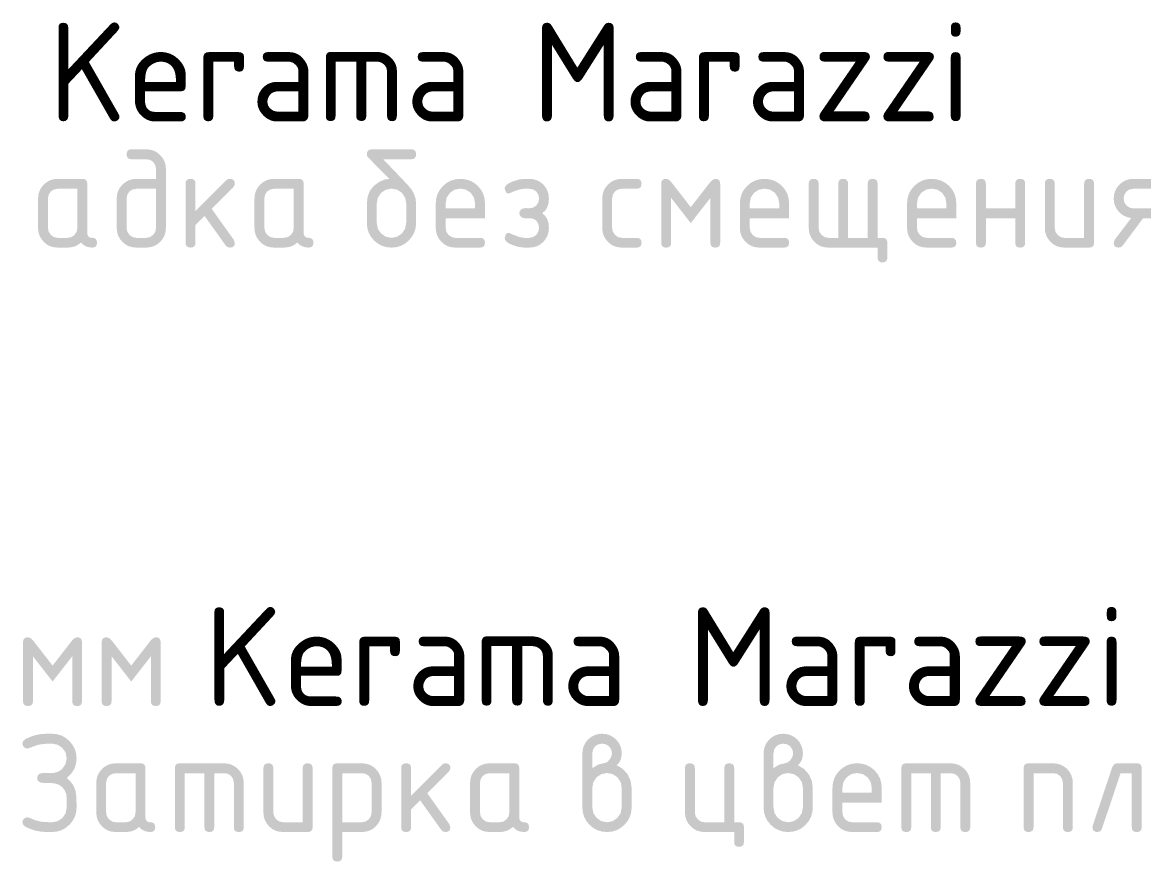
# Model space of a CAD drawing. Header units: millimetres. Extents: x 0 to 1189, y 0 to 841.
# Drawn here: x 1073.07 to 1107.6, y 367.34 to 393.18 of the extents above; entities that cross this region are included whole.
import ezdxf

# ---------------------------------------------------------------- set-up
doc = ezdxf.new("R2010")
doc.units = ezdxf.units.MM

msp = doc.modelspace()

# ---------------------------------------------------------------- hatches: boundary and pattern name
h = msp.add_hatch(color=7)
h.paths.add_polyline_path([(1077.48618, 388.666313), (1077.48618, 386.850059), (1077.475026, 386.727896), (1077.4416, 386.615241), (1077.385953, 386.512095), (1077.308137, 386.418457), (1077.21456, 386.34133), (1077.111836, 386.287199), (1077.000327, 386.255289), (1076.880394, 386.244824), (1076.576123, 386.244824), (1076.45371, 386.255289), (1076.341374, 386.287199), (1076.239477, 386.34133), (1076.14838, 386.418457), (1076.070564, 386.512095), (1076.014917, 386.615241), (1075.981491, 386.727896), (1075.970338, 386.850059), (1075.970338, 387.756257), (1075.981491, 387.87842), (1076.014917, 387.991074), (1076.070564, 388.09422), (1076.14838, 388.187858), (1076.241338, 388.263125), (1076.343028, 388.317463), (1076.454331, 388.350406), (1076.576123, 388.361491), (1077.181358, 388.361491), (1077.181358, 388.666313), (1077.159585, 388.78386), (1077.096471, 388.882389), (1076.998147, 388.945021), (1076.880394, 388.966725), (1076.423437, 388.966725), (1076.359108, 388.976242), (1076.312711, 389.004828), (1076.284608, 389.052534), (1076.27516, 389.119412), (1076.284608, 389.185971), (1076.312711, 389.233514), (1076.359108, 389.262039), (1076.423437, 389.271547), (1076.880394, 389.271547), (1077.002807, 389.26048), (1077.115143, 389.227243), (1077.21704, 389.171786), (1077.308137, 389.094056), (1077.385953, 389.002649), (1077.4416, 388.900648), (1077.475026, 388.788416)])
h.paths.add_polyline_path([(1077.181358, 386.850059), (1077.181358, 388.056669), (1076.576123, 388.056669), (1076.45837, 388.034896), (1076.360047, 387.971782), (1076.296933, 387.873528), (1076.27516, 387.756257), (1076.27516, 386.850059), (1076.297484, 386.734441), (1076.364457, 386.634534), (1076.462228, 386.567561), (1076.576123, 386.545237), (1076.880394, 386.545237), (1076.995943, 386.567561), (1077.092061, 386.634534), (1077.159033, 386.732788)])
h = msp.add_hatch(color=7)
h.paths.add_polyline_path([(1085.192244, 387.60357), (1085.192244, 386.998336), (1085.177964, 386.848379), (1085.135469, 386.70943), (1085.065275, 386.581539), (1084.967899, 386.464759), (1084.852979, 386.368073), (1084.724882, 386.299395), (1084.584899, 386.258415), (1084.434323, 386.244824), (1084.281826, 386.258415), (1084.141627, 386.299395), (1084.013418, 386.368073), (1083.896888, 386.464759), (1083.799883, 386.581539), (1083.731041, 386.70943), (1083.690001, 386.848379), (1083.676402, 386.998336), (1083.676402, 387.60798), (1083.701008, 387.818957), (1083.774863, 388.000996), (1083.898016, 388.153683), (1084.070521, 388.276604), (1084.225481, 388.341372), (1084.370933, 388.361491), (1083.706167, 389.030115), (1083.68343, 389.065255), (1083.676402, 389.119412), (1083.685919, 389.185971), (1083.714504, 389.233514), (1083.76221, 389.262039), (1083.829088, 389.271547), (1085.043967, 389.271547), (1085.108295, 389.262039), (1085.154692, 389.233514), (1085.182796, 389.185971), (1085.192244, 389.119412), (1085.182796, 389.052534), (1085.154692, 389.004828), (1085.108295, 388.976242), (1085.043967, 388.966725), (1084.180213, 388.966725), (1084.942543, 388.166912), (1085.05109, 388.034241), (1085.129199, 387.896403), (1085.176405, 387.752984)])
h.paths.add_polyline_path([(1084.887422, 387.002745), (1084.887422, 387.60798), (1084.855107, 387.781544), (1084.756232, 387.929889), (1084.609334, 388.028764), (1084.434323, 388.061079), (1084.259312, 388.028764), (1084.112413, 387.929889), (1084.013539, 387.781544), (1083.981224, 387.60798), (1083.981224, 387.002745), (1084.013539, 386.825874), (1084.112413, 386.680836), (1084.259312, 386.579757), (1084.434323, 386.545237), (1084.609334, 386.579757), (1084.756232, 386.680836), (1084.855107, 386.827321)])
h = msp.add_hatch(color=7)
h.paths.add_polyline_path([(1074.758829, 388.056669), (1074.153594, 388.056669), (1074.035841, 388.034896), (1073.937518, 387.971782), (1073.874404, 387.873528), (1073.852631, 387.756257), (1073.852631, 386.850059), (1073.874955, 386.734441), (1073.941928, 386.634534), (1074.039699, 386.567561), (1074.153594, 386.545237), (1074.457865, 386.545237), (1074.573414, 386.567561), (1074.669532, 386.634534), (1074.736504, 386.732788), (1074.758829, 386.850059)])
h.paths.add_polyline_path([(1075.364063, 386.393101), (1075.354615, 386.326912), (1075.326511, 386.280722), (1075.280115, 386.253652), (1075.215786, 386.244824), (1075.113389, 386.254402), (1075.021689, 386.283409), (1074.940222, 386.332261), (1074.86852, 386.401369), (1074.778853, 386.332261), (1074.680763, 386.283409), (1074.573887, 386.254402), (1074.457865, 386.244824), (1074.153594, 386.244824), (1074.031181, 386.255289), (1073.918845, 386.287199), (1073.816948, 386.34133), (1073.725851, 386.418457), (1073.648035, 386.511475), (1073.592388, 386.613587), (1073.558962, 386.726035), (1073.547809, 386.850059), (1073.547809, 387.756257), (1073.558962, 387.87842), (1073.592388, 387.991074), (1073.648035, 388.09422), (1073.725851, 388.187858), (1073.816948, 388.263125), (1073.918845, 388.317463), (1074.031181, 388.350406), (1074.153594, 388.361491), (1074.910964, 388.361491), (1074.977842, 388.352043), (1075.025548, 388.323939), (1075.054134, 388.277543), (1075.063651, 388.213214), (1075.063651, 386.697923), (1075.073159, 386.631045), (1075.101685, 386.583339), (1075.149227, 386.554754), (1075.215786, 386.545237), (1075.280115, 386.535728), (1075.326511, 386.507203), (1075.354615, 386.45966)])
h = msp.add_hatch(color=7)
h.dxf.hatch_style = 2
h.paths.add_polyline_path([(1078.396981, 387.366547), (1079.349481, 388.319047), (1079.39599, 388.351431), (1079.455315, 388.361491), (1079.522192, 388.352043), (1079.569898, 388.323939), (1079.598484, 388.277543), (1079.608001, 388.213214), (1079.595737, 388.155543), (1079.561148, 388.107381), (1078.896382, 387.438757), (1079.578236, 386.481847), (1079.608001, 386.393101), (1079.598484, 386.326912), (1079.569898, 386.280722), (1079.522192, 386.253652), (1079.455315, 386.244824), (1079.382416, 386.260603), (1079.328535, 386.308214), (1078.676447, 387.22268), (1078.396981, 386.939356), (1078.396981, 386.393101), (1078.387473, 386.326912), (1078.358947, 386.280722), (1078.311405, 386.253652), (1078.244846, 386.244824), (1078.177968, 386.253652), (1078.130262, 386.280722), (1078.101676, 386.326912), (1078.092159, 386.393101), (1078.092159, 388.213214), (1078.101676, 388.277543), (1078.130262, 388.323939), (1078.177968, 388.352043), (1078.244846, 388.361491), (1078.311405, 388.352043), (1078.358947, 388.323939), (1078.387473, 388.277543), (1078.396981, 388.213214)])
h = msp.add_hatch(color=7)
h.paths.add_polyline_path([(1081.425001, 388.056669), (1080.819766, 388.056669), (1080.702013, 388.034896), (1080.60369, 387.971782), (1080.540576, 387.873528), (1080.518803, 387.756257), (1080.518803, 386.850059), (1080.541127, 386.734441), (1080.6081, 386.634534), (1080.705871, 386.567561), (1080.819766, 386.545237), (1081.124037, 386.545237), (1081.239586, 386.567561), (1081.335704, 386.634534), (1081.402676, 386.732788), (1081.425001, 386.850059)])
h.paths.add_polyline_path([(1082.030235, 386.393101), (1082.020787, 386.326912), (1081.992683, 386.280722), (1081.946287, 386.253652), (1081.881958, 386.244824), (1081.779561, 386.254402), (1081.687861, 386.283409), (1081.606393, 386.332261), (1081.534692, 386.401369), (1081.445025, 386.332261), (1081.346935, 386.283409), (1081.240059, 386.254402), (1081.124037, 386.244824), (1080.819766, 386.244824), (1080.697353, 386.255289), (1080.585017, 386.287199), (1080.48312, 386.34133), (1080.392023, 386.418457), (1080.314207, 386.511475), (1080.25856, 386.613587), (1080.225134, 386.726035), (1080.213981, 386.850059), (1080.213981, 387.756257), (1080.225134, 387.87842), (1080.25856, 387.991074), (1080.314207, 388.09422), (1080.392023, 388.187858), (1080.48312, 388.263125), (1080.585017, 388.317463), (1080.697353, 388.350406), (1080.819766, 388.361491), (1081.577136, 388.361491), (1081.644014, 388.352043), (1081.69172, 388.323939), (1081.720306, 388.277543), (1081.729823, 388.213214), (1081.729823, 386.697923), (1081.739331, 386.631045), (1081.767856, 386.583339), (1081.815399, 386.554754), (1081.881958, 386.545237), (1081.946287, 386.535728), (1081.992683, 386.507203), (1082.020787, 386.45966)])
h = msp.add_hatch(color=7)
h.paths.add_polyline_path([(1086.556144, 388.061079), (1086.381133, 388.028764), (1086.234234, 387.929889), (1086.13536, 387.782991), (1086.103045, 387.60798), (1086.103045, 387.455293), (1087.009243, 387.455293), (1087.009243, 387.60798), (1086.976928, 387.782991), (1086.878054, 387.929889), (1086.731155, 388.028764)])
h.paths.add_polyline_path([(1086.103045, 387.151022), (1086.103045, 386.850059), (1086.125369, 386.734441), (1086.192342, 386.634534), (1086.290114, 386.567561), (1086.404009, 386.545237), (1087.161379, 386.545237), (1087.228256, 386.535728), (1087.275962, 386.507203), (1087.304548, 386.45966), (1087.314065, 386.393101), (1087.304548, 386.326912), (1087.275962, 386.280722), (1087.228256, 386.253652), (1087.161379, 386.244824), (1086.404009, 386.244824), (1086.281596, 386.255289), (1086.16926, 386.287199), (1086.067363, 386.34133), (1085.976266, 386.418457), (1085.89845, 386.511475), (1085.842803, 386.613587), (1085.809377, 386.726035), (1085.798223, 386.850059), (1085.798223, 387.60357), (1085.811823, 387.756076), (1085.852862, 387.896334), (1085.921704, 388.024707), (1086.018709, 388.141556), (1086.13524, 388.238243), (1086.263449, 388.306921), (1086.403647, 388.3479), (1086.556144, 388.361491), (1086.708641, 388.34796), (1086.84884, 388.307403), (1086.977049, 388.239871), (1087.093579, 388.145415), (1087.190584, 388.028884), (1087.259426, 387.900675), (1087.300466, 387.760477), (1087.314065, 387.60798), (1087.314065, 387.151022)])
h = msp.add_hatch(color=7)
h.dxf.hatch_style = 2
h.paths.add_polyline_path([(1088.978378, 386.850059), (1088.95881, 386.976011), (1088.897901, 387.070545), (1088.821971, 387.12484), (1088.720409, 387.151022), (1088.52583, 387.151022), (1088.463198, 387.166112), (1088.419997, 387.197324), (1088.385408, 387.245487), (1088.373144, 387.303158), (1088.385408, 387.36448), (1088.419997, 387.413401), (1088.47939, 387.447507), (1088.567723, 387.459703), (1088.614576, 387.459703), (1088.665288, 387.455293), (1088.799164, 387.477617), (1088.897901, 387.54459), (1088.95881, 387.639261), (1088.978378, 387.756257), (1088.958328, 387.873528), (1088.894042, 387.971782), (1088.795512, 388.03655), (1088.677966, 388.056669), (1088.52583, 388.056669), (1088.385477, 388.037652), (1088.216598, 387.980601), (1088.135699, 387.947322), (1088.077899, 387.92355), (1088.043973, 387.909288), (1087.992805, 387.917556), (1087.95422, 387.959104), (1087.920045, 388.064937), (1087.935883, 388.123736), (1087.98309, 388.179383), (1088.061199, 388.231826), (1088.169745, 388.281014), (1088.360397, 388.341923), (1088.52583, 388.361491), (1088.677966, 388.361491), (1088.800129, 388.350406), (1088.912783, 388.317463), (1089.01593, 388.263125), (1089.109567, 388.187858), (1089.185066, 388.09422), (1089.239378, 387.991074), (1089.272193, 387.87842), (1089.2832, 387.756257), (1089.270427, 387.608643), (1089.231868, 387.483612), (1089.167161, 387.381628), (1089.075943, 387.303158), (1089.167161, 387.224687), (1089.231868, 387.122704), (1089.270427, 386.997672), (1089.2832, 386.850059), (1089.272193, 386.727896), (1089.239378, 386.615241), (1089.185066, 386.512095), (1089.109567, 386.418457), (1089.01593, 386.34133), (1088.912783, 386.287199), (1088.800129, 386.255289), (1088.677966, 386.244824), (1088.52583, 386.244824), (1088.356814, 386.263841), (1088.165887, 386.320892), (1088.057711, 386.370148), (1087.980954, 386.423074), (1087.935203, 386.48003), (1087.920045, 386.541378), (1087.95422, 386.647211), (1087.993287, 386.687106), (1088.038556, 386.701782), (1088.052259, 386.697028), (1088.086994, 386.682765), (1088.143123, 386.658994), (1088.221008, 386.625714), (1088.386028, 386.564805), (1088.52583, 386.545237), (1088.677966, 386.545237), (1088.795512, 386.567561), (1088.894042, 386.634534), (1088.956881, 386.732788)])
h = msp.add_hatch(color=7)
h.dxf.hatch_style = 2
h.paths.add_polyline_path([(1091.230611, 387.756257), (1091.230611, 386.850059), (1091.252935, 386.734441), (1091.319908, 386.634534), (1091.41768, 386.567561), (1091.531575, 386.545237), (1091.984122, 386.545237), (1092.051, 386.535728), (1092.098706, 386.507203), (1092.127292, 386.45966), (1092.136809, 386.393101), (1092.127292, 386.326912), (1092.098706, 386.280722), (1092.051, 386.253652), (1091.984122, 386.244824), (1091.531575, 386.244824), (1091.409162, 386.255289), (1091.296826, 386.287199), (1091.194929, 386.34133), (1091.103832, 386.418457), (1091.026015, 386.511475), (1090.970369, 386.613587), (1090.936943, 386.726035), (1090.925789, 386.850059), (1090.925789, 387.756257), (1090.936943, 387.87842), (1090.970369, 387.991074), (1091.026015, 388.09422), (1091.103832, 388.187858), (1091.194929, 388.263125), (1091.296826, 388.317463), (1091.409162, 388.350406), (1091.531575, 388.361491), (1091.984122, 388.361491), (1092.051, 388.351983), (1092.098706, 388.323457), (1092.127292, 388.275915), (1092.136809, 388.209356), (1092.127292, 388.142478), (1092.098706, 388.094772), (1092.051, 388.066186), (1091.984122, 388.056669), (1091.531575, 388.056669), (1091.413821, 388.034896), (1091.315498, 387.971782), (1091.252384, 387.873528)])
h = msp.add_hatch(color=7)
h.dxf.hatch_style = 2
h.paths.add_polyline_path([(1093.652724, 386.998336), (1093.04749, 387.777203), (1093.04749, 386.393101), (1093.037981, 386.326912), (1093.009456, 386.280722), (1092.961913, 386.253652), (1092.895354, 386.244824), (1092.828476, 386.253652), (1092.78077, 386.280722), (1092.752185, 386.326912), (1092.742668, 386.393101), (1092.742668, 388.213214), (1092.752185, 388.277543), (1092.78077, 388.323939), (1092.828476, 388.352043), (1092.895354, 388.361491), (1092.971422, 388.338684), (1093.04749, 388.268336), (1093.652724, 387.489468), (1094.25851, 388.268336), (1094.334577, 388.338684), (1094.410645, 388.361491), (1094.474974, 388.352043), (1094.52137, 388.323939), (1094.549474, 388.277543), (1094.558922, 388.213214), (1094.558922, 386.393101), (1094.549474, 386.326912), (1094.52137, 386.280722), (1094.474974, 386.253652), (1094.410645, 386.244824), (1094.344086, 386.253652), (1094.296543, 386.280722), (1094.268018, 386.326912), (1094.25851, 386.393101), (1094.25851, 387.777203)])
h = msp.add_hatch(color=7)
h.paths.add_polyline_path([(1095.923118, 388.061079), (1095.748107, 388.028764), (1095.601208, 387.929889), (1095.502334, 387.782991), (1095.470019, 387.60798), (1095.470019, 387.455293), (1096.376217, 387.455293), (1096.376217, 387.60798), (1096.343902, 387.782991), (1096.245027, 387.929889), (1096.098128, 388.028764)])
h.paths.add_polyline_path([(1095.470019, 387.151022), (1095.470019, 386.850059), (1095.492343, 386.734441), (1095.559316, 386.634534), (1095.657087, 386.567561), (1095.770982, 386.545237), (1096.528352, 386.545237), (1096.59523, 386.535728), (1096.642936, 386.507203), (1096.671522, 386.45966), (1096.681039, 386.393101), (1096.671522, 386.326912), (1096.642936, 386.280722), (1096.59523, 386.253652), (1096.528352, 386.244824), (1095.770982, 386.244824), (1095.648569, 386.255289), (1095.536233, 386.287199), (1095.434336, 386.34133), (1095.343239, 386.418457), (1095.265423, 386.511475), (1095.209776, 386.613587), (1095.17635, 386.726035), (1095.165197, 386.850059), (1095.165197, 387.60357), (1095.178796, 387.756076), (1095.219836, 387.896334), (1095.288677, 388.024707), (1095.385683, 388.141556), (1095.502213, 388.238243), (1095.630422, 388.306921), (1095.77062, 388.3479), (1095.923118, 388.361491), (1096.075615, 388.34796), (1096.215813, 388.307403), (1096.344022, 388.239871), (1096.460553, 388.145415), (1096.557558, 388.028884), (1096.626399, 387.900675), (1096.667439, 387.760477), (1096.681039, 387.60798), (1096.681039, 387.151022)])
h = msp.add_hatch(color=7)
h.dxf.hatch_style = 2
h.paths.add_polyline_path([(1099.408094, 386.244824), (1097.892804, 386.244824), (1097.770391, 386.255289), (1097.658055, 386.287199), (1097.556158, 386.34133), (1097.465061, 386.418457), (1097.387245, 386.512095), (1097.331598, 386.615241), (1097.298172, 386.727896), (1097.287018, 386.850059), (1097.287018, 388.213214), (1097.296535, 388.277543), (1097.325121, 388.323939), (1097.372827, 388.352043), (1097.439705, 388.361491), (1097.506264, 388.352043), (1097.553806, 388.323939), (1097.582332, 388.277543), (1097.59184, 388.213214), (1097.59184, 386.850059), (1097.614164, 386.734441), (1097.681137, 386.634534), (1097.778909, 386.567561), (1097.892804, 386.545237), (1098.197075, 386.545237), (1098.197075, 388.213214), (1098.2066, 388.277543), (1098.234833, 388.323939), (1098.281255, 388.352043), (1098.345351, 388.361491), (1098.412229, 388.352043), (1098.459935, 388.323939), (1098.488521, 388.277543), (1098.498038, 388.213214), (1098.498038, 386.545237), (1099.103272, 386.545237), (1099.103272, 388.213214), (1099.112781, 388.277543), (1099.141306, 388.323939), (1099.188849, 388.352043), (1099.255408, 388.361491), (1099.322286, 388.352043), (1099.369992, 388.323939), (1099.398577, 388.277543), (1099.408094, 388.213214), (1099.408094, 386.545237), (1099.56023, 386.545237), (1099.624558, 386.535788), (1099.670955, 386.507685), (1099.699059, 386.461288), (1099.708507, 386.39696), (1099.708507, 385.940002), (1099.699059, 385.873443), (1099.670955, 385.825901), (1099.624558, 385.797375), (1099.56023, 385.787867), (1099.493671, 385.797375), (1099.446128, 385.825901), (1099.417603, 385.873443), (1099.408094, 385.940002)])
h = msp.add_hatch(color=7)
h.paths.add_polyline_path([(1101.073119, 388.061079), (1100.898108, 388.028764), (1100.751209, 387.929889), (1100.652335, 387.782991), (1100.62002, 387.60798), (1100.62002, 387.455293), (1101.526218, 387.455293), (1101.526218, 387.60798), (1101.493903, 387.782991), (1101.395028, 387.929889), (1101.248129, 388.028764)])
h.paths.add_polyline_path([(1100.62002, 387.151022), (1100.62002, 386.850059), (1100.642344, 386.734441), (1100.709317, 386.634534), (1100.807088, 386.567561), (1100.920983, 386.545237), (1101.678353, 386.545237), (1101.745231, 386.535728), (1101.792937, 386.507203), (1101.821523, 386.45966), (1101.83104, 386.393101), (1101.821523, 386.326912), (1101.792937, 386.280722), (1101.745231, 386.253652), (1101.678353, 386.244824), (1100.920983, 386.244824), (1100.79857, 386.255289), (1100.686234, 386.287199), (1100.584337, 386.34133), (1100.49324, 386.418457), (1100.415424, 386.511475), (1100.359777, 386.613587), (1100.326351, 386.726035), (1100.315198, 386.850059), (1100.315198, 387.60357), (1100.328797, 387.756076), (1100.369837, 387.896334), (1100.438678, 388.024707), (1100.535684, 388.141556), (1100.652214, 388.238243), (1100.780423, 388.306921), (1100.920621, 388.3479), (1101.073119, 388.361491), (1101.225616, 388.34796), (1101.365814, 388.307403), (1101.494023, 388.239871), (1101.610554, 388.145415), (1101.707559, 388.028884), (1101.7764, 387.900675), (1101.81744, 387.760477), (1101.83104, 387.60798), (1101.83104, 387.151022)])
h = msp.add_hatch(color=7)
h.dxf.hatch_style = 2
h.paths.add_polyline_path([(1102.741841, 387.151022), (1102.741841, 386.393101), (1102.732333, 386.326912), (1102.703807, 386.280722), (1102.656265, 386.253652), (1102.589706, 386.244824), (1102.522828, 386.253652), (1102.475122, 386.280722), (1102.446536, 386.326912), (1102.437019, 386.393101), (1102.437019, 388.213214), (1102.446536, 388.277543), (1102.475122, 388.323939), (1102.522828, 388.352043), (1102.589706, 388.361491), (1102.656265, 388.352043), (1102.703807, 388.323939), (1102.732333, 388.277543), (1102.741841, 388.213214), (1102.741841, 387.455293), (1103.648039, 387.455293), (1103.648039, 388.213214), (1103.657547, 388.277543), (1103.686073, 388.323939), (1103.733615, 388.352043), (1103.800174, 388.361491), (1103.867052, 388.352043), (1103.914758, 388.323939), (1103.943344, 388.277543), (1103.952861, 388.213214), (1103.952861, 386.393101), (1103.943344, 386.326912), (1103.914758, 386.280722), (1103.867052, 386.253652), (1103.800174, 386.244824), (1103.733615, 386.253652), (1103.686073, 386.280722), (1103.657547, 386.326912), (1103.648039, 386.393101), (1103.648039, 387.151022)])
h = msp.add_hatch(color=7)
h.dxf.hatch_style = 2
h.paths.add_polyline_path([(1106.074683, 388.213214), (1106.074683, 386.393101), (1106.065165, 386.326912), (1106.03658, 386.280722), (1105.988874, 386.253652), (1105.921996, 386.244824), (1105.164626, 386.244824), (1105.042213, 386.255289), (1104.929877, 386.287199), (1104.82798, 386.34133), (1104.736883, 386.418457), (1104.659067, 386.511475), (1104.60342, 386.613587), (1104.569994, 386.726035), (1104.558841, 386.850059), (1104.558841, 388.213214), (1104.568358, 388.277543), (1104.596943, 388.323939), (1104.644649, 388.352043), (1104.711527, 388.361491), (1104.778086, 388.352043), (1104.825629, 388.323939), (1104.854154, 388.277543), (1104.863663, 388.213214), (1104.863663, 386.850059), (1104.885987, 386.734441), (1104.952959, 386.634534), (1105.050731, 386.567561), (1105.164626, 386.545237), (1105.76986, 386.545237), (1105.76986, 388.213214), (1105.779369, 388.277543), (1105.807894, 388.323939), (1105.855437, 388.352043), (1105.921996, 388.361491), (1105.988874, 388.352043), (1106.03658, 388.323939), (1106.065165, 388.277543)])
h = msp.add_hatch(color=7)
h.paths.add_polyline_path([(1107.218648, 387.154881), (1107.108293, 387.178996), (1107.006775, 387.219649), (1106.914868, 387.277664), (1106.833349, 387.353869), (1106.766471, 387.443097), (1106.718765, 387.539353), (1106.690179, 387.643464), (1106.680662, 387.756257), (1106.691815, 387.87842), (1106.725242, 387.991074), (1106.780888, 388.09422), (1106.858705, 388.187858), (1106.949801, 388.263125), (1107.051699, 388.317463), (1107.164035, 388.350406), (1107.286448, 388.361491), (1108.043817, 388.361491), (1108.110695, 388.352043), (1108.158401, 388.323939), (1108.186987, 388.277543), (1108.196504, 388.213214), (1108.196504, 386.393101), (1108.186987, 386.326912), (1108.158401, 386.280722), (1108.110695, 386.253652), (1108.043817, 386.244824), (1107.977258, 386.253652), (1107.929716, 386.280722), (1107.90119, 386.326912), (1107.891682, 386.393101), (1107.891682, 387.151022), (1107.58686, 387.151022), (1106.955718, 386.304356), (1106.900941, 386.258674), (1106.833349, 386.244824), (1106.766471, 386.253652), (1106.718765, 386.280722), (1106.690179, 386.326912), (1106.680662, 386.393101), (1106.710428, 386.486257)])
h.paths.add_polyline_path([(1106.985484, 387.756257), (1107.007808, 387.640157), (1107.074781, 387.54018), (1107.172553, 387.47369), (1107.286448, 387.451435), (1107.891682, 387.451435), (1107.891682, 388.056669), (1107.286448, 388.056669), (1107.168694, 388.034896), (1107.070371, 387.971782), (1107.007257, 387.873528)])
h = msp.add_hatch(color=7)
h.dxf.hatch_style = 2
h.paths.add_polyline_path([(1073.99538, 372.880138), (1073.390145, 373.659006), (1073.390145, 372.274904), (1073.380637, 372.208715), (1073.352111, 372.162525), (1073.304569, 372.135455), (1073.23801, 372.126627), (1073.171132, 372.135455), (1073.123426, 372.162525), (1073.09484, 372.208715), (1073.085323, 372.274904), (1073.085323, 374.095017), (1073.09484, 374.159346), (1073.123426, 374.205742), (1073.171132, 374.233846), (1073.23801, 374.243294), (1073.314077, 374.220487), (1073.390145, 374.150138), (1073.99538, 373.371271), (1074.601165, 374.150138), (1074.677233, 374.220487), (1074.753301, 374.243294), (1074.817629, 374.233846), (1074.864026, 374.205742), (1074.892129, 374.159346), (1074.901577, 374.095017), (1074.901577, 372.274904), (1074.892129, 372.208715), (1074.864026, 372.162525), (1074.817629, 372.135455), (1074.753301, 372.126627), (1074.686741, 372.135455), (1074.639199, 372.162525), (1074.610674, 372.208715), (1074.601165, 372.274904), (1074.601165, 373.659006)])
h = msp.add_hatch(color=7)
h.dxf.hatch_style = 2
h.paths.add_polyline_path([(1076.41777, 372.880138), (1075.812535, 373.659006), (1075.812535, 372.274904), (1075.803027, 372.208715), (1075.774501, 372.162525), (1075.726959, 372.135455), (1075.6604, 372.126627), (1075.593522, 372.135455), (1075.545816, 372.162525), (1075.51723, 372.208715), (1075.507713, 372.274904), (1075.507713, 374.095017), (1075.51723, 374.159346), (1075.545816, 374.205742), (1075.593522, 374.233846), (1075.6604, 374.243294), (1075.736468, 374.220487), (1075.812535, 374.150138), (1076.41777, 373.371271), (1077.023555, 374.150138), (1077.099623, 374.220487), (1077.175691, 374.243294), (1077.240019, 374.233846), (1077.286416, 374.205742), (1077.314519, 374.159346), (1077.323968, 374.095017), (1077.323968, 372.274904), (1077.314519, 372.208715), (1077.286416, 372.162525), (1077.240019, 372.135455), (1077.175691, 372.126627), (1077.109131, 372.135455), (1077.061589, 372.162525), (1077.033064, 372.208715), (1077.023555, 372.274904), (1077.023555, 373.659006)])
h = msp.add_hatch(color=7)
h.dxf.hatch_style = 2
h.paths.add_polyline_path([(1073.824329, 370.967964), (1073.557059, 370.935649), (1073.286895, 370.836775), (1073.219095, 370.815829), (1073.161424, 370.827818), (1073.113262, 370.862131), (1073.078673, 370.913601), (1073.066408, 370.967964), (1073.088733, 371.045479), (1073.155705, 371.103563), (1073.307152, 371.178141), (1073.469347, 371.230963), (1073.641877, 371.262391), (1073.824329, 371.272786), (1073.976465, 371.272786), (1074.126654, 371.259273), (1074.265577, 371.218423), (1074.393339, 371.149771), (1074.510041, 371.052851), (1074.607649, 370.936002), (1074.677817, 370.80763), (1074.720183, 370.667371), (1074.734386, 370.514865), (1074.71536, 370.336427), (1074.658249, 370.175868), (1074.563001, 370.033499), (1074.429564, 369.909631), (1074.527887, 369.822513), (1074.60678, 369.725732), (1074.665828, 369.619339), (1074.70462, 369.503385), (1074.71648, 369.426448), (1074.725911, 369.316592), (1074.732138, 369.174181), (1074.734386, 368.999575), (1074.720183, 368.849618), (1074.677817, 368.710669), (1074.607649, 368.582778), (1074.510041, 368.465998), (1074.393339, 368.369312), (1074.265577, 368.300634), (1074.126654, 368.259654), (1073.976465, 368.246063), (1073.824329, 368.246063), (1073.644358, 368.256399), (1073.472654, 368.287404), (1073.309632, 368.339081), (1073.155705, 368.411428), (1073.088733, 368.47089), (1073.066408, 368.546476), (1073.078673, 368.606351), (1073.113262, 368.656719), (1073.161424, 368.689103), (1073.219095, 368.699162), (1073.286895, 368.682075), (1073.461768, 368.609107), (1073.620931, 368.567973), (1073.767279, 368.55247), (1073.976465, 368.546476), (1074.151889, 368.580444), (1074.298375, 368.677665), (1074.397249, 368.824564), (1074.429564, 368.999575), (1074.429564, 369.304397), (1074.414336, 369.421323), (1074.370584, 369.528741), (1074.291881, 369.628899), (1074.189923, 369.700376), (1074.065021, 369.743224), (1073.917485, 369.757496), (1073.824329, 369.757496), (1073.739442, 369.757496), (1073.632231, 369.767555), (1073.566361, 369.799939), (1073.531772, 369.849824), (1073.519507, 369.909631), (1073.531772, 369.969507), (1073.566361, 370.019874), (1073.629544, 370.054187), (1073.731174, 370.066176), (1073.81992, 370.062318), (1073.921895, 370.057908), (1074.035221, 370.066615), (1074.134801, 370.092428), (1074.220946, 370.13488), (1074.293965, 370.193507), (1074.395251, 370.341577), (1074.429564, 370.514865), (1074.397249, 370.69029), (1074.298375, 370.836775), (1074.150235, 370.935649), (1073.976465, 370.967964)])
h = msp.add_hatch(color=7)
h.paths.add_polyline_path([(1090.620055, 370.214453), (1090.803954, 370.325178), (1090.97173, 370.36273), (1091.063094, 370.390222), (1091.145363, 370.468563), (1091.20579, 370.568058), (1091.225289, 370.667552), (1091.203241, 370.785099), (1091.136544, 370.883628), (1091.038289, 370.947914), (1090.921018, 370.967964), (1090.803265, 370.94626), (1090.704942, 370.883628), (1090.641828, 370.785099), (1090.620055, 370.667552)])
h.paths.add_polyline_path([(1091.373566, 370.303199), (1091.561531, 370.189166), (1091.708154, 370.024284), (1091.799793, 369.824606), (1091.831075, 369.609219), (1091.831075, 368.999575), (1091.816795, 368.848998), (1091.7743, 368.709015), (1091.704106, 368.580918), (1091.60673, 368.465998), (1091.49181, 368.369312), (1091.363713, 368.300634), (1091.22373, 368.259654), (1091.073154, 368.246063), (1090.920657, 368.259654), (1090.780459, 368.300634), (1090.652249, 368.369312), (1090.535719, 368.465998), (1090.438714, 368.582778), (1090.369872, 368.710669), (1090.328832, 368.849618), (1090.315233, 368.999575), (1090.315233, 370.667552), (1090.326386, 370.789715), (1090.359812, 370.90237), (1090.415459, 371.005516), (1090.493275, 371.099154), (1090.586233, 371.174653), (1090.687923, 371.228965), (1090.799226, 371.261779), (1090.921018, 371.272786), (1091.043182, 371.261719), (1091.155836, 371.228482), (1091.258982, 371.173025), (1091.35262, 371.095295), (1091.427887, 371.003888), (1091.482225, 370.901887), (1091.515168, 370.789655), (1091.526253, 370.667552), (1091.516736, 370.558764), (1091.48815, 370.461604), (1091.440444, 370.376329)])
h.paths.add_polyline_path([(1091.526253, 369.003984), (1091.526253, 369.609219), (1091.493938, 369.782783), (1091.395064, 369.931128), (1091.248165, 370.030003), (1091.073154, 370.062318), (1090.898143, 370.030003), (1090.751244, 369.931128), (1090.65237, 369.782783), (1090.620055, 369.609219), (1090.620055, 369.003984), (1090.65237, 368.827113), (1090.751244, 368.682075), (1090.898143, 368.580995), (1091.073154, 368.546476), (1091.248165, 368.580995), (1091.395064, 368.682075), (1091.493938, 368.82856)])
h = msp.add_hatch(color=7)
h.paths.add_polyline_path([(1096.200977, 370.214453), (1096.384877, 370.325178), (1096.552653, 370.36273), (1096.644017, 370.390222), (1096.726286, 370.468563), (1096.786713, 370.568058), (1096.806212, 370.667552), (1096.784163, 370.785099), (1096.717466, 370.883628), (1096.619212, 370.947914), (1096.501941, 370.967964), (1096.384188, 370.94626), (1096.285865, 370.883628), (1096.22275, 370.785099), (1096.200977, 370.667552)])
h.paths.add_polyline_path([(1096.954489, 370.303199), (1097.142453, 370.189166), (1097.289076, 370.024284), (1097.380716, 369.824606), (1097.411997, 369.609219), (1097.411997, 368.999575), (1097.397718, 368.848998), (1097.355222, 368.709015), (1097.285028, 368.580918), (1097.187653, 368.465998), (1097.072733, 368.369312), (1096.944636, 368.300634), (1096.804653, 368.259654), (1096.654076, 368.246063), (1096.501579, 368.259654), (1096.361381, 368.300634), (1096.233172, 368.369312), (1096.116642, 368.465998), (1096.019636, 368.582778), (1095.950795, 368.710669), (1095.909755, 368.849618), (1095.896155, 368.999575), (1095.896155, 370.667552), (1095.907309, 370.789715), (1095.940735, 370.90237), (1095.996382, 371.005516), (1096.074198, 371.099154), (1096.167155, 371.174653), (1096.268846, 371.228965), (1096.380148, 371.261779), (1096.501941, 371.272786), (1096.624104, 371.261719), (1096.736759, 371.228482), (1096.839905, 371.173025), (1096.933543, 371.095295), (1097.008809, 371.003888), (1097.063147, 370.901887), (1097.096091, 370.789655), (1097.107175, 370.667552), (1097.097658, 370.558764), (1097.069073, 370.461604), (1097.021367, 370.376329)])
h.paths.add_polyline_path([(1097.107175, 369.003984), (1097.107175, 369.609219), (1097.07486, 369.782783), (1096.975986, 369.931128), (1096.829087, 370.030003), (1096.654076, 370.062318), (1096.479066, 370.030003), (1096.332167, 369.931128), (1096.233292, 369.782783), (1096.200977, 369.609219), (1096.200977, 369.003984), (1096.233292, 368.827113), (1096.332167, 368.682075), (1096.479066, 368.580995), (1096.654076, 368.546476), (1096.829087, 368.580995), (1096.975986, 368.682075), (1097.07486, 368.82856)])
h = msp.add_hatch(color=7)
h.paths.add_polyline_path([(1076.551427, 370.057908), (1075.946193, 370.057908), (1075.82844, 370.036135), (1075.730117, 369.973021), (1075.667003, 369.874767), (1075.64523, 369.757496), (1075.64523, 368.851298), (1075.667554, 368.73568), (1075.734526, 368.635772), (1075.832298, 368.5688), (1075.946193, 368.546476), (1076.250464, 368.546476), (1076.366012, 368.5688), (1076.462131, 368.635772), (1076.529103, 368.734027), (1076.551427, 368.851298)])
h.paths.add_polyline_path([(1077.156662, 368.39434), (1077.147214, 368.328151), (1077.11911, 368.281961), (1077.072714, 368.254891), (1077.008385, 368.246063), (1076.905988, 368.255641), (1076.814288, 368.284648), (1076.73282, 368.3335), (1076.661119, 368.402608), (1076.571452, 368.3335), (1076.473362, 368.284648), (1076.366486, 368.255641), (1076.250464, 368.246063), (1075.946193, 368.246063), (1075.82378, 368.256528), (1075.711444, 368.288438), (1075.609547, 368.342569), (1075.51845, 368.419696), (1075.440634, 368.512714), (1075.384987, 368.614826), (1075.351561, 368.727274), (1075.340408, 368.851298), (1075.340408, 369.757496), (1075.351561, 369.879659), (1075.384987, 369.992313), (1075.440634, 370.095459), (1075.51845, 370.189097), (1075.609547, 370.264364), (1075.711444, 370.318702), (1075.82378, 370.351645), (1075.946193, 370.36273), (1076.703563, 370.36273), (1076.770441, 370.353282), (1076.818147, 370.325178), (1076.846732, 370.278782), (1076.85625, 370.214453), (1076.85625, 368.699162), (1076.865758, 368.632284), (1076.894283, 368.584578), (1076.941826, 368.555993), (1077.008385, 368.546476), (1077.072714, 368.536967), (1077.11911, 368.508442), (1077.147214, 368.460899)])
h = msp.add_hatch(color=7)
h.dxf.hatch_style = 2
h.paths.add_polyline_path([(1077.915329, 370.36273), (1079.278485, 370.36273), (1079.399959, 370.351645), (1079.511098, 370.318702), (1079.612728, 370.264364), (1079.705677, 370.189097), (1079.783493, 370.095459), (1079.83914, 369.992313), (1079.872566, 369.879659), (1079.883719, 369.757496), (1079.883719, 368.39434), (1079.874202, 368.328151), (1079.845616, 368.281961), (1079.79791, 368.254891), (1079.731033, 368.246063), (1079.664473, 368.254891), (1079.616931, 368.281961), (1079.588406, 368.328151), (1079.578897, 368.39434), (1079.578897, 369.757496), (1079.557124, 369.874767), (1079.49401, 369.973021), (1079.395756, 370.037789), (1079.278485, 370.057908), (1078.973663, 370.057908), (1078.973663, 368.39434), (1078.964146, 368.328151), (1078.93556, 368.281961), (1078.887854, 368.254891), (1078.820976, 368.246063), (1078.75688, 368.254891), (1078.710457, 368.281961), (1078.682225, 368.328151), (1078.672699, 368.39434), (1078.672699, 370.057908), (1078.067465, 370.057908), (1078.067465, 368.39434), (1078.057956, 368.328151), (1078.029431, 368.281961), (1077.981889, 368.254891), (1077.915329, 368.246063), (1077.848451, 368.254891), (1077.800746, 368.281961), (1077.77216, 368.328151), (1077.762643, 368.39434), (1077.762643, 370.214453), (1077.77216, 370.278782), (1077.800746, 370.325178), (1077.848451, 370.353282)])
h = msp.add_hatch(color=7)
h.dxf.hatch_style = 2
h.paths.add_polyline_path([(1082.005663, 370.214453), (1082.005663, 368.39434), (1081.996146, 368.328151), (1081.96756, 368.281961), (1081.919854, 368.254891), (1081.852976, 368.246063), (1081.095606, 368.246063), (1080.973194, 368.256528), (1080.860858, 368.288438), (1080.75896, 368.342569), (1080.667863, 368.419696), (1080.590047, 368.512714), (1080.5344, 368.614826), (1080.500974, 368.727274), (1080.489821, 368.851298), (1080.489821, 370.214453), (1080.499338, 370.278782), (1080.527924, 370.325178), (1080.57563, 370.353282), (1080.642508, 370.36273), (1080.709067, 370.353282), (1080.756609, 370.325178), (1080.785134, 370.278782), (1080.794643, 370.214453), (1080.794643, 368.851298), (1080.816967, 368.73568), (1080.88394, 368.635772), (1080.981712, 368.5688), (1081.095606, 368.546476), (1081.700841, 368.546476), (1081.700841, 370.214453), (1081.710349, 370.278782), (1081.738875, 370.325178), (1081.786417, 370.353282), (1081.852976, 370.36273), (1081.919854, 370.353282), (1081.96756, 370.325178), (1081.996146, 370.278782)])
h = msp.add_hatch(color=7)
h.paths.add_polyline_path([(1082.611349, 370.214453), (1082.620866, 370.278782), (1082.649451, 370.325178), (1082.697157, 370.353282), (1082.764035, 370.36273), (1083.521405, 370.36273), (1083.643818, 370.351645), (1083.756154, 370.318702), (1083.858051, 370.264364), (1083.949148, 370.189097), (1084.026964, 370.095459), (1084.082611, 369.992313), (1084.116037, 369.879659), (1084.127191, 369.757496), (1084.127191, 368.851298), (1084.116037, 368.729135), (1084.082611, 368.61648), (1084.026964, 368.513334), (1083.949148, 368.419696), (1083.858051, 368.342569), (1083.756154, 368.288438), (1083.643818, 368.256528), (1083.521405, 368.246063), (1082.916171, 368.246063), (1082.916171, 367.484284), (1082.906662, 367.419955), (1082.878137, 367.373558), (1082.830594, 367.345455), (1082.764035, 367.336007), (1082.697157, 367.345455), (1082.649451, 367.373558), (1082.620866, 367.419955), (1082.611349, 367.484284)])
h.paths.add_polyline_path([(1082.916171, 370.057908), (1082.916171, 368.546476), (1083.521405, 368.546476), (1083.636953, 368.5688), (1083.733072, 368.635772), (1083.800044, 368.734027), (1083.822369, 368.851298), (1083.822369, 369.757496), (1083.800596, 369.874767), (1083.737481, 369.973021), (1083.639158, 370.037789), (1083.521405, 370.057908)])
h = msp.add_hatch(color=7)
h.dxf.hatch_style = 2
h.paths.add_polyline_path([(1085.037698, 369.367786), (1085.990198, 370.320286), (1086.036707, 370.35267), (1086.096032, 370.36273), (1086.16291, 370.353282), (1086.210615, 370.325178), (1086.239201, 370.278782), (1086.248718, 370.214453), (1086.236454, 370.156782), (1086.201865, 370.10862), (1085.537099, 369.439996), (1086.218953, 368.483086), (1086.248718, 368.39434), (1086.239201, 368.328151), (1086.210615, 368.281961), (1086.16291, 368.254891), (1086.096032, 368.246063), (1086.023133, 368.261842), (1085.969252, 368.309453), (1085.317164, 369.223919), (1085.037698, 368.940595), (1085.037698, 368.39434), (1085.02819, 368.328151), (1084.999664, 368.281961), (1084.952122, 368.254891), (1084.885563, 368.246063), (1084.818685, 368.254891), (1084.770979, 368.281961), (1084.742393, 368.328151), (1084.732876, 368.39434), (1084.732876, 370.214453), (1084.742393, 370.278782), (1084.770979, 370.325178), (1084.818685, 370.353282), (1084.885563, 370.36273), (1084.952122, 370.353282), (1084.999664, 370.325178), (1085.02819, 370.278782), (1085.037698, 370.214453)])
h = msp.add_hatch(color=7)
h.paths.add_polyline_path([(1088.065424, 370.057908), (1087.460189, 370.057908), (1087.342436, 370.036135), (1087.244113, 369.973021), (1087.180999, 369.874767), (1087.159226, 369.757496), (1087.159226, 368.851298), (1087.18155, 368.73568), (1087.248523, 368.635772), (1087.346295, 368.5688), (1087.460189, 368.546476), (1087.76446, 368.546476), (1087.880009, 368.5688), (1087.976127, 368.635772), (1088.0431, 368.734027), (1088.065424, 368.851298)])
h.paths.add_polyline_path([(1088.670658, 368.39434), (1088.66121, 368.328151), (1088.633107, 368.281961), (1088.58671, 368.254891), (1088.522381, 368.246063), (1088.419984, 368.255641), (1088.328285, 368.284648), (1088.246817, 368.3335), (1088.175116, 368.402608), (1088.085448, 368.3335), (1087.987358, 368.284648), (1087.880483, 368.255641), (1087.76446, 368.246063), (1087.460189, 368.246063), (1087.337777, 368.256528), (1087.225441, 368.288438), (1087.123543, 368.342569), (1087.032446, 368.419696), (1086.95463, 368.512714), (1086.898983, 368.614826), (1086.865557, 368.727274), (1086.854404, 368.851298), (1086.854404, 369.757496), (1086.865557, 369.879659), (1086.898983, 369.992313), (1086.95463, 370.095459), (1087.032446, 370.189097), (1087.123543, 370.264364), (1087.225441, 370.318702), (1087.337777, 370.351645), (1087.460189, 370.36273), (1088.217559, 370.36273), (1088.284437, 370.353282), (1088.332143, 370.325178), (1088.360729, 370.278782), (1088.370246, 370.214453), (1088.370246, 368.699162), (1088.379754, 368.632284), (1088.40828, 368.584578), (1088.455822, 368.555993), (1088.522381, 368.546476), (1088.58671, 368.536967), (1088.633107, 368.508442), (1088.66121, 368.460899)])
h = msp.add_hatch(color=7)
h.dxf.hatch_style = 2
h.paths.add_polyline_path([(1095.141898, 368.546476), (1095.206226, 368.537027), (1095.252623, 368.508924), (1095.280726, 368.462527), (1095.290175, 368.398199), (1095.290175, 367.941241), (1095.280726, 367.874682), (1095.252623, 367.82714), (1095.206226, 367.798614), (1095.141898, 367.789106), (1095.075338, 367.798614), (1095.027796, 367.82714), (1094.999271, 367.874682), (1094.989762, 367.941241), (1094.989762, 368.246063), (1094.079706, 368.246063), (1093.957293, 368.256528), (1093.844957, 368.288438), (1093.74306, 368.342569), (1093.651963, 368.419696), (1093.574147, 368.513334), (1093.5185, 368.61648), (1093.485074, 368.729135), (1093.47392, 368.851298), (1093.47392, 370.214453), (1093.483437, 370.278782), (1093.512023, 370.325178), (1093.559729, 370.353282), (1093.626607, 370.36273), (1093.693166, 370.353282), (1093.740708, 370.325178), (1093.769234, 370.278782), (1093.778742, 370.214453), (1093.778742, 368.851298), (1093.801066, 368.73568), (1093.868039, 368.635772), (1093.965811, 368.5688), (1094.079706, 368.546476), (1094.68494, 368.546476), (1094.68494, 370.214453), (1094.694449, 370.278782), (1094.722974, 370.325178), (1094.770516, 370.353282), (1094.837076, 370.36273), (1094.903953, 370.353282), (1094.951659, 370.325178), (1094.980245, 370.278782), (1094.989762, 370.214453), (1094.989762, 368.546476)])
h = msp.add_hatch(color=7)
h.paths.add_polyline_path([(1098.775604, 370.062318), (1098.600593, 370.030003), (1098.453694, 369.931128), (1098.35482, 369.78423), (1098.322505, 369.609219), (1098.322505, 369.456532), (1099.228703, 369.456532), (1099.228703, 369.609219), (1099.196388, 369.78423), (1099.097514, 369.931128), (1098.950615, 370.030003)])
h.paths.add_polyline_path([(1098.322505, 369.152261), (1098.322505, 368.851298), (1098.344829, 368.73568), (1098.411802, 368.635772), (1098.509574, 368.5688), (1098.623469, 368.546476), (1099.380838, 368.546476), (1099.447716, 368.536967), (1099.495422, 368.508442), (1099.524008, 368.460899), (1099.533525, 368.39434), (1099.524008, 368.328151), (1099.495422, 368.281961), (1099.447716, 368.254891), (1099.380838, 368.246063), (1098.623469, 368.246063), (1098.501056, 368.256528), (1098.38872, 368.288438), (1098.286823, 368.342569), (1098.195726, 368.419696), (1098.11791, 368.512714), (1098.062263, 368.614826), (1098.028837, 368.727274), (1098.017683, 368.851298), (1098.017683, 369.604809), (1098.031283, 369.757315), (1098.072322, 369.897573), (1098.141164, 370.025946), (1098.238169, 370.142795), (1098.3547, 370.239482), (1098.482909, 370.30816), (1098.623107, 370.349139), (1098.775604, 370.36273), (1098.928101, 370.349199), (1099.068299, 370.308642), (1099.196509, 370.241109), (1099.313039, 370.146654), (1099.410044, 370.030123), (1099.478886, 369.901914), (1099.519926, 369.761716), (1099.533525, 369.609219), (1099.533525, 369.152261)])
h = msp.add_hatch(color=7)
h.dxf.hatch_style = 2
h.paths.add_polyline_path([(1100.291897, 370.36273), (1101.655053, 370.36273), (1101.776527, 370.351645), (1101.887666, 370.318702), (1101.989296, 370.264364), (1102.082245, 370.189097), (1102.160061, 370.095459), (1102.215708, 369.992313), (1102.249134, 369.879659), (1102.260287, 369.757496), (1102.260287, 368.39434), (1102.25077, 368.328151), (1102.222184, 368.281961), (1102.174478, 368.254891), (1102.1076, 368.246063), (1102.041041, 368.254891), (1101.993499, 368.281961), (1101.964974, 368.328151), (1101.955465, 368.39434), (1101.955465, 369.757496), (1101.933692, 369.874767), (1101.870578, 369.973021), (1101.772324, 370.037789), (1101.655053, 370.057908), (1101.350231, 370.057908), (1101.350231, 368.39434), (1101.340714, 368.328151), (1101.312128, 368.281961), (1101.264422, 368.254891), (1101.197544, 368.246063), (1101.133448, 368.254891), (1101.087025, 368.281961), (1101.058793, 368.328151), (1101.049267, 368.39434), (1101.049267, 370.057908), (1100.444033, 370.057908), (1100.444033, 368.39434), (1100.434524, 368.328151), (1100.405999, 368.281961), (1100.358457, 368.254891), (1100.291897, 368.246063), (1100.225019, 368.254891), (1100.177313, 368.281961), (1100.148728, 368.328151), (1100.139211, 368.39434), (1100.139211, 370.214453), (1100.148728, 370.278782), (1100.177313, 370.325178), (1100.225019, 370.353282)])
h = msp.add_hatch(color=7)
h.dxf.hatch_style = 2
h.paths.add_polyline_path([(1103.904947, 368.39434), (1103.904947, 370.214453), (1103.914464, 370.278782), (1103.943049, 370.325178), (1103.990755, 370.353282), (1104.057633, 370.36273), (1104.815003, 370.36273), (1104.934935, 370.351645), (1105.046445, 370.318702), (1105.149169, 370.264364), (1105.242746, 370.189097), (1105.320562, 370.095459), (1105.376209, 369.992313), (1105.409635, 369.879659), (1105.420789, 369.757496), (1105.420789, 368.39434), (1105.411272, 368.328151), (1105.382686, 368.281961), (1105.33498, 368.254891), (1105.268102, 368.246063), (1105.201543, 368.254891), (1105.154, 368.281961), (1105.125475, 368.328151), (1105.115967, 368.39434), (1105.115967, 369.757496), (1105.094194, 369.874767), (1105.031079, 369.973021), (1104.932756, 370.037789), (1104.815003, 370.057908), (1104.209769, 370.057908), (1104.209769, 368.39434), (1104.20026, 368.328151), (1104.171735, 368.281961), (1104.124192, 368.254891), (1104.057633, 368.246063), (1103.990755, 368.254891), (1103.943049, 368.281961), (1103.914464, 368.328151)])
h = msp.add_hatch(color=7)
h.dxf.hatch_style = 2
h.paths.add_polyline_path([(1106.784395, 370.36273), (1107.38963, 370.36273), (1107.456508, 370.353282), (1107.504213, 370.325178), (1107.532799, 370.278782), (1107.542316, 370.214453), (1107.542316, 368.39434), (1107.532799, 368.328151), (1107.504213, 368.281961), (1107.456508, 368.254891), (1107.38963, 368.246063), (1107.32307, 368.254891), (1107.275528, 368.281961), (1107.247003, 368.328151), (1107.237494, 368.39434), (1107.237494, 370.057908), (1106.890229, 370.057908), (1106.318618, 368.347487), (1106.267907, 368.27135), (1106.179161, 368.246063), (1106.112283, 368.255572), (1106.064577, 368.284097), (1106.035991, 368.331639), (1106.026474, 368.398199), (1106.035294, 368.445052), (1106.63226, 370.239809), (1106.692204, 370.333102)])

# ---------------------------------------------------------------- texts
at = {"color": 7, "char_height": 3.040288, "attachment_point": 1}
for insert in [(1073.86844, 393.169205), (1078.670697, 375.166919)]:
    msp.add_mtext('{\\fGOSTCommon|b0|i0|c0;Kerama Marazzi }', dxfattribs=dict(at, insert=insert))

doc.saveas('drawing.dxf')
